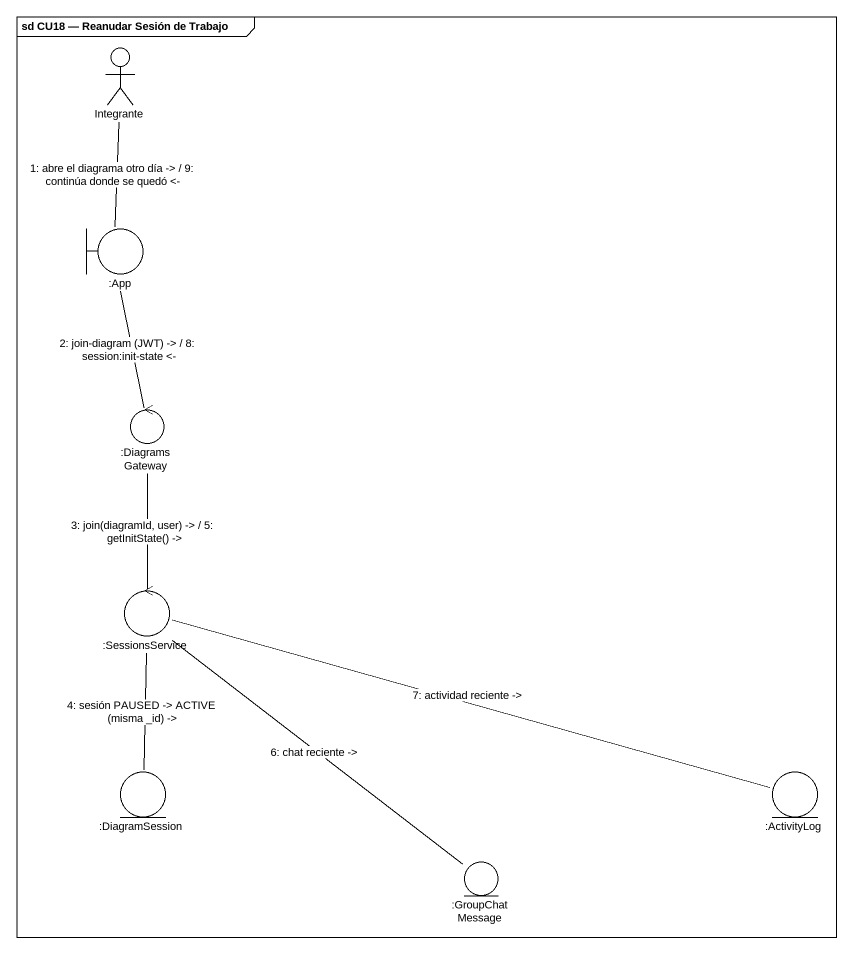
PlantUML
@startuml
mainframe sd CU18 — Reanudar Sesión de Trabajo
actor Integrante
boundary ":App" as App
control ":DiagramsGateway" as DiagramsGateway
control ":SessionsService" as SessionsService
entity ":DiagramSession" as DiagramSession
entity ":ActivityLog" as ActivityLog
entity ":GroupChatMessage" as GroupChatMessage
Integrante -- App : 1: abre el diagrama otro día -> / 9: continúa donde se quedó <-
App -- DiagramsGateway : 2: join-diagram (JWT) -> / 8: session:init-state <-
DiagramsGateway -- SessionsService : 3: join(diagramId, user) -> / 5: getInitState() ->
SessionsService -- DiagramSession : 4: sesión PAUSED -> ACTIVE (misma _id) ->
SessionsService -right- ActivityLog : 7: actividad reciente ->
SessionsService -- GroupChatMessage : 6: chat reciente ->
@enduml
